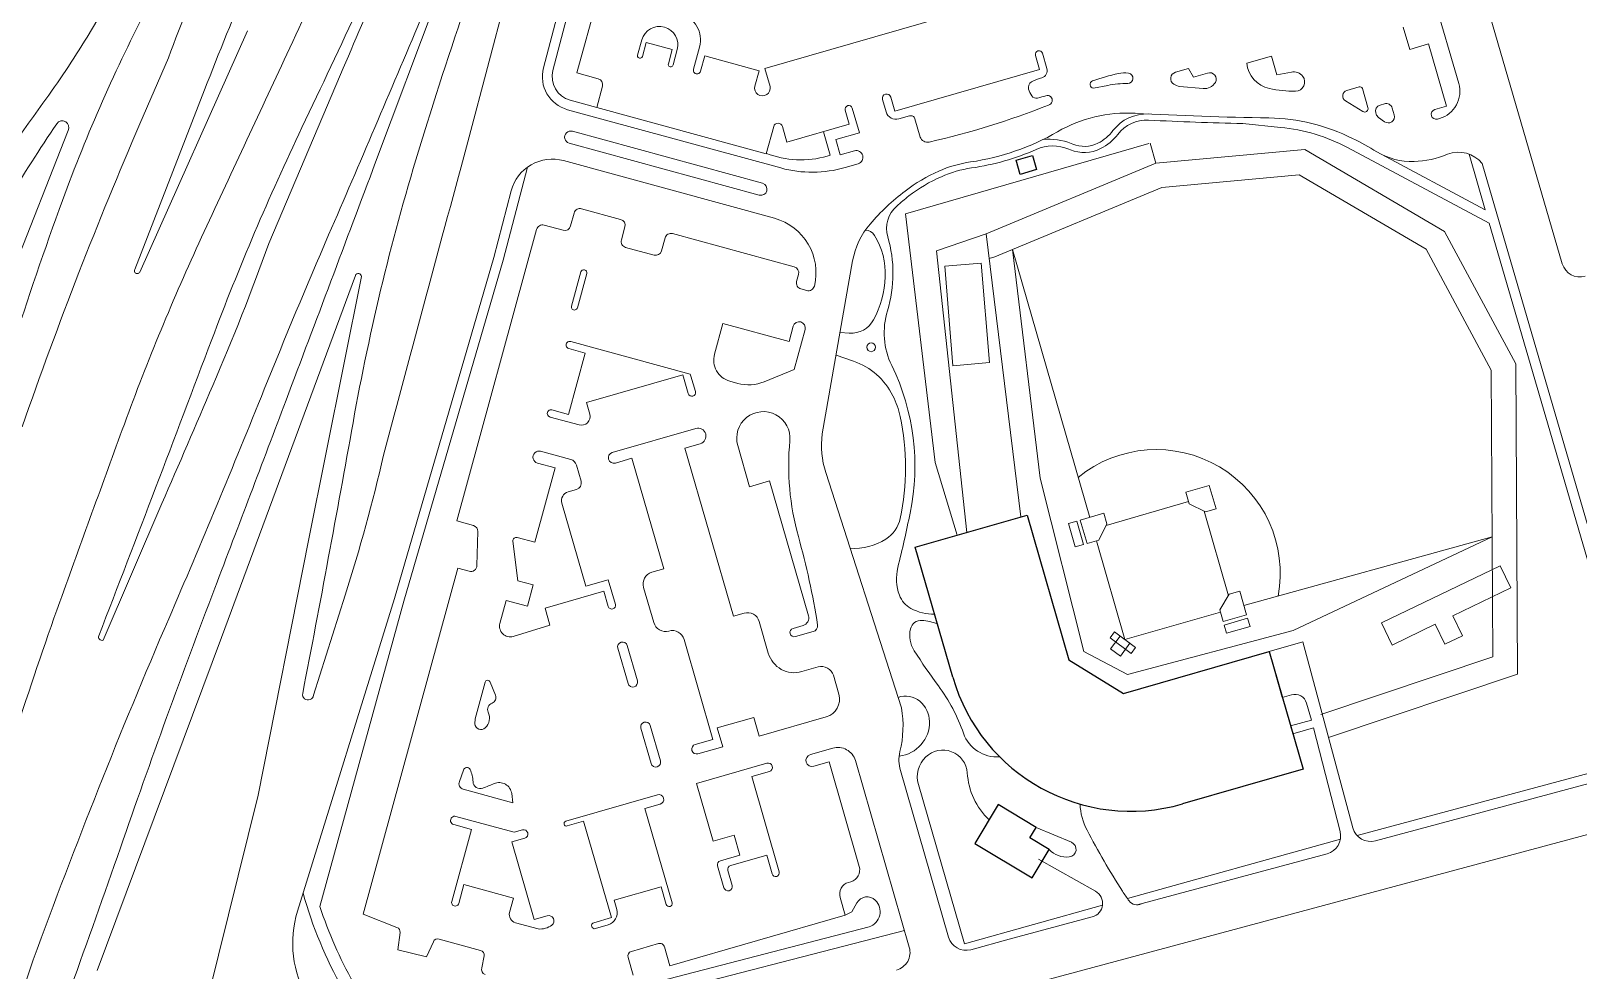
# Model space of a CAD drawing. Header units: feet. Extents: x 2817291 to 2825191, y 230718 to 237492.
# Drawn here: x 2822273 to 2823543, y 232466 to 233238 of the extents above; entities that cross this region are included whole.
import ezdxf

# ---------------------------------------------------------------- set-up
doc = ezdxf.new("R2010")
doc.units = ezdxf.units.FT
doc.layers.add('63', color=7, linetype='Continuous', lineweight=13)

msp = doc.modelspace()

# ---------------------------------------------------------------- linework, layer by layer
at = {"layer": '63'}
for p, q in [((2823445.225, 233194.388), (2823334.453, 233574.519)), ((2822633.072, 233150.597), (2822694.231, 233381.86)), ((2822729.225, 233341.351), (2822694.033, 233207.249)), ((2822736.983, 233339.24), (2822701.81, 233205.208)), ((2823445.863, 233335.893), (2823530.214, 233046.428)), ((2822628.091, 233321.608), (2822556.226, 233129.843)), ((2822875.694, 233206.835), (2823101.96, 233272.105)), ((2822721.477, 233203.127), (2822738.068, 233263.762)), ((2823399.675, 233240.833), (2823404.968, 233222.486)), ((2822451.032, 233237.624), (2822362.591, 233039.636)), ((2822771.291, 233217.63), (2822774.739, 233230.232)), ((2822778.352, 233228.202), (2822775.169, 233216.569)), ((2822799.678, 233222.366), (2822778.352, 233228.202)), ((2822386.116, 233215.404), (2822362.775, 233161.23)), ((2822796.495, 233210.734), (2822799.678, 233222.366)), ((2822803.821, 233222.275), (2822800.373, 233209.673)), ((2822822.113, 233224.391), (2822817.118, 233206.133)), ((2822822.934, 233204.542), (2822826.382, 233217.144)), ((2822826.382, 233217.144), (2822870.974, 233204.943)), ((2823101.161, 233205.976), (2823097.819, 233217.564)), ((2823103.613, 233219.236), (2823107.234, 233206.682)), ((2823271.226, 233211.102), (2823291.505, 233216.952)), ((2823291.505, 233216.952), (2823295.961, 233201.501)), ((2823404.968, 233222.486), (2823420.418, 233226.942)), ((2823420.418, 233226.942), (2823435.181, 233175.763)), ((2822468.602, 233063), (2822527.536, 233201.904)), ((2822738.926, 233198.353), (2822721.477, 233203.127)), ((2822870.974, 233204.943), (2822867.526, 233192.341)), ((2822879.954, 233192.066), (2822875.694, 233206.835)), ((2822982.387, 233171.715), (2823101.161, 233205.976)), ((2823223.334, 233206.701), (2823212.712, 233203.637)), ((2823227.494, 233199.533), (2823223.334, 233206.701)), ((2823239.081, 233202.875), (2823227.494, 233199.533)), ((2823295.961, 233201.501), (2823307.828, 233203.878)), ((2822358.571, 233041.646), (2822415.857, 233189.383)), ((2822737.673, 233174.731), (2822742.447, 233192.179)), ((2823145.377, 233190.489), (2823157.243, 233192.866)), ((2823216.054, 233192.049), (2823235.386, 233190.304)), ((2823363.631, 233191.734), (2823353.39, 233188.779)), ((2823370.66, 233174.619), (2823366.119, 233190.359)), ((2822715.977, 233180.666), (2822737.673, 233174.731)), ((2822975.22, 233171.179), (2822972.285, 233181.353)), ((2822979.045, 233183.302), (2822982.387, 233171.715)), ((2823352.217, 233180.185), (2823366.447, 233171.418)), ((2823384.203, 233177.794), (2823380.681, 233176.778)), ((2822713.855, 233172.912), (2822888.756, 233125.057)), ((2822876.85, 233136.65), (2822737.673, 233174.731)), ((2822941.657, 233172.518), (2822945, 233160.93)), ((2822953.301, 233153.91), (2822947.451, 233174.189)), ((2822994.559, 233167.904), (2822985.751, 233165.363)), ((2823003.149, 233150.508), (2822998.807, 233165.558)), ((2823377.125, 233170.337), (2823377.416, 233169.326)), ((2823379.355, 233166.561), (2823384.182, 233163.049)), ((2823392.242, 233168.698), (2823390.644, 233174.237)), ((2823435.181, 233175.763), (2823425.525, 233172.978)), ((2823427.753, 233165.253), (2823429.457, 233165.744)), ((2822257.591, 233038.225), (2822303.785, 233155.826)), ((2822873.807, 233112.476), (2822717.735, 233155.179)), ((2822882.977, 233159.043), (2822876.85, 233136.65)), ((2822893.821, 233146.167), (2822890.092, 233159.092)), ((2822945, 233160.93), (2822893.821, 233146.167)), ((2822923.756, 233154.802), (2822929.327, 233135.489)), ((2822933.988, 233148.339), (2822953.301, 233153.91)), ((2823267.915, 233161.532), (2823298.97, 233158.437)), ((2822715.083, 233145.485), (2822871.154, 233102.782)), ((2822937.609, 233135.786), (2822933.988, 233148.339)), ((2822949.197, 233139.129), (2822937.609, 233135.786)), ((2822991.022, 233087.388), (2823190.911, 233145.048)), ((2823125.184, 233140.581), (2823126.454, 233140.053)), ((2823128.382, 233144.693), (2823127.113, 233145.221)), ((2823196.612, 233128.911), (2823191.876, 233145.327)), ((2823196.612, 233128.911), (2823318.896, 233140.127)), ((2823318.896, 233140.127), (2823433.51, 233072.774)), ((2823353.956, 233141.873), (2823470.28, 233079.671)), ((2823377.985, 233138.345), (2823467.034, 233090.809)), ((2822680.977, 233125.82), (2822660.897, 233049.301)), ((2822883.579, 233083.753), (2822710.504, 233131.108)), ((2822929.327, 233135.489), (2822926.924, 233134.796)), ((2822941.562, 233125.42), (2822952.261, 233128.507)), ((2823057.466, 233070.991), (2823196.612, 233128.911)), ((2823467.034, 233090.809), (2823453.716, 233136.512)), ((2823604.022, 232649.451), (2823464.354, 233128.743)), ((2823201.503, 233109.175), (2823314.289, 233119.52)), ((2823314.289, 233119.52), (2823418.481, 233058.292)), ((2822667.544, 233106.309), (2822653.147, 233051.446)), ((2823064.567, 233052.174), (2823201.503, 233109.175)), ((2822716.261, 233077.435), (2822719.179, 233088.098)), ((2822725.352, 233091.619), (2822757.342, 233082.866)), ((2823015.424, 232883.136), (2822991.022, 233087.388)), ((2822622.892, 232835.199), (2822688.405, 233074.637)), ((2822694.578, 233078.158), (2822710.088, 233073.914)), ((2822760.862, 233076.693), (2822757.945, 233066.03)), ((2823585.509, 232684.244), (2823470.28, 233079.671)), ((2822790.904, 233057.012), (2822793.822, 233067.675)), ((2822799.995, 233071.196), (2822899.841, 233043.877)), ((2823016.501, 233057.082), (2823057.466, 233070.991)), ((2823085.804, 232838.586), (2823057.466, 233070.991)), ((2823433.51, 233072.774), (2823492.043, 232964.139)), ((2822653.147, 233051.446), (2822571.626, 232771.625)), ((2822660.897, 233049.301), (2822579.326, 232769.312)), ((2822761.466, 233059.857), (2822784.731, 233053.491)), ((2823041.385, 232825.773), (2823016.501, 233057.082)), ((2823059.951, 233050.607), (2823064.567, 233052.174)), ((2823078.864, 233058.125), (2823101.737, 232870.378)), ((2823078.864, 233058.125), (2823142.318, 232838.152)), ((2823418.481, 233058.292), (2823471.969, 232959.019)), ((2822539.626, 233036.835), (2822429.672, 232739.358)), ((2822717, 233011.59), (2822724.692, 233039.702)), ((2822729.539, 233038.376), (2822721.847, 233010.263)), ((2822903.362, 233037.704), (2822901.771, 233031.888)), ((2822947.773, 233048.762), (2822922.87, 232906.645)), ((2823023.297, 233044.398), (2823053.343, 233046.911)), ((2823030.131, 232962.69), (2823023.297, 233044.398)), ((2823053.343, 233046.911), (2823060.177, 232965.203)), ((2822501.115, 232819.102), (2822544.583, 233036.005)), ((2822905.292, 233025.715), (2822910.125, 233024.392)), ((2822841.274, 232997.384), (2822834.359, 232972.111)), ((2822895.56, 232982.531), (2822841.274, 232997.384)), ((2822899.008, 232995.133), (2822895.56, 232982.531)), ((2822899.684, 232959.522), (2822908.702, 232992.481)), ((2822937.453, 232989.867), (2822945.024, 232989.394)), ((2822728.34, 232973.06), (2822714.547, 232922.652)), ((2822714.768, 232976.774), (2822728.34, 232973.06)), ((2822814.371, 232955.773), (2822716.36, 232982.59)), ((2822934.194, 232971.27), (2822948.534, 232966.348)), ((2823060.177, 232965.203), (2823030.131, 232962.69)), ((2823492.043, 232964.139), (2823493.38, 232709.302)), ((2822729.259, 232932.383), (2822808.442, 232955.225)), ((2822808.442, 232955.225), (2822812.898, 232939.774)), ((2822818.692, 232941.446), (2822815.071, 232953.999)), ((2822846.983, 232949.976), (2822853.41, 232948.217)), ((2822875.151, 232949.523), (2822899.684, 232959.522)), ((2823471.969, 232959.019), (2823473.204, 232723.728)), ((2822714.547, 232922.652), (2822700.976, 232926.366)), ((2822731.993, 232922.905), (2822729.259, 232932.383)), ((2822699.385, 232920.549), (2822723.234, 232914.024)), ((2822819.045, 232911.214), (2822750.484, 232891.436)), ((2822810.113, 232895.039), (2822822.666, 232898.66)), ((2822863.205, 232863.284), (2822853.455, 232897.082)), ((2822716.425, 232885.67), (2822691.693, 232892.437)), ((2822752.991, 232882.746), (2822766.51, 232886.645)), ((2822766.51, 232886.645), (2822792.694, 232795.875)), ((2822849.946, 232756.952), (2822810.113, 232895.039)), ((2822703.581, 232878.765), (2822686.872, 232817.693)), ((2822689.041, 232882.743), (2822703.581, 232878.765)), ((2822724.891, 232867.752), (2822721.033, 232881.125)), ((2822925.712, 232875.039), (2822987.773, 232681.65)), ((2823033.659, 232823.544), (2823015.424, 232883.136)), ((2822714.205, 232859.005), (2822721.17, 232861.014)), ((2822879.621, 232868.02), (2822863.205, 232863.284)), ((2822911.529, 232757.405), (2822879.621, 232868.02)), ((2823101.737, 232870.378), (2823137.578, 232728.001)), ((2823221.18, 232858.809), (2823240.493, 232864.38)), ((2823223.966, 232849.153), (2823221.18, 232858.809)), ((2823240.493, 232864.38), (2823246.064, 232845.067)), ((2822332.519, 232737.291), (2822380.857, 232849.438)), ((2822728.813, 232781.632), (2822709.14, 232849.833)), ((2823223.408, 232851.084), (2823155.813, 232831.585)), ((2823237.373, 232842.56), (2823223.966, 232849.153)), ((2822636.532, 232831.467), (2822622.892, 232835.199)), ((2823131.696, 232835.088), (2823124.936, 232833.138)), ((2823137.267, 232815.775), (2823131.696, 232835.088)), ((2823134.593, 232835.924), (2823153.905, 232841.495)), ((2823140.164, 232816.611), (2823134.593, 232835.924)), ((2823153.905, 232841.495), (2823156.412, 232832.804)), ((2823256.159, 232773.809), (2823236.154, 232843.16)), ((2823246.064, 232845.067), (2823237.373, 232842.56)), ((2822639.434, 232798.562), (2822640.229, 232826.477)), ((2822686.872, 232817.693), (2822672.455, 232821.638)), ((2823124.936, 232833.138), (2823130.507, 232813.826)), ((2823156.412, 232832.804), (2823149.82, 232819.397)), ((2823268.935, 232765.78), (2823472.687, 232822.178)), ((2823309.406, 232745.142), (2823472.687, 232822.178)), ((2822459.966, 232609.963), (2822501.115, 232819.102)), ((2822668.964, 232818.616), (2822673.007, 232786.06)), ((2823130.507, 232813.826), (2823137.267, 232815.775)), ((2823149.82, 232819.397), (2823140.164, 232816.611)), ((2823147.889, 232818.839), (2823171.287, 232737.725)), ((2822546.028, 232512.384), (2822623.742, 232796.414)), ((2822623.742, 232796.414), (2822633.085, 232793.858)), ((2822792.694, 232795.875), (2822783.038, 232793.089)), ((2823381.867, 232751.4), (2823479.211, 232798.308)), ((2823479.211, 232798.308), (2823487.937, 232780.2)), ((2822673.007, 232786.06), (2822685.609, 232782.613)), ((2822685.609, 232782.613), (2822680.834, 232765.163)), ((2822747.16, 232786.924), (2822728.813, 232781.632)), ((2822753.01, 232766.646), (2822747.16, 232786.924)), ((2822571.626, 232771.625), (2822492.165, 232514.749)), ((2822505.305, 232692.042), (2822531.313, 232774.302)), ((2822663.386, 232769.938), (2822658.233, 232751.105)), ((2822680.834, 232765.163), (2822663.386, 232769.938)), ((2822695.313, 232763.6), (2822743.595, 232777.528)), ((2822743.595, 232777.528), (2822747.216, 232764.974)), ((2822776.167, 232780.647), (2822784.523, 232751.678)), ((2823256.872, 232774.965), (2823249.035, 232762.245)), ((2823265.562, 232777.472), (2823256.872, 232774.965)), ((2823271.133, 232758.159), (2823265.562, 232777.472)), ((2823487.937, 232780.2), (2823440.389, 232757.288)), ((2822579.326, 232769.312), (2822510.544, 232518.557)), ((2822699.342, 232749.63), (2822695.313, 232763.6)), ((2822858.637, 232759.459), (2822849.946, 232756.952)), ((2823171.287, 232737.725), (2823249.592, 232760.313)), ((2823249.035, 232762.245), (2823251.821, 232752.588)), ((2823251.821, 232752.588), (2823271.133, 232758.159)), ((2823440.389, 232757.288), (2823448.242, 232740.991)), ((2822669.217, 232740.436), (2822699.342, 232749.63)), ((2822878.553, 232726.675), (2822871.078, 232752.588)), ((2822898.841, 232746.999), (2822907.098, 232749.38)), ((2823173.381, 232709.041), (2823309.406, 232745.142)), ((2823271.969, 232755.262), (2823252.656, 232749.691)), ((2823252.656, 232749.691), (2823254.606, 232742.932)), ((2823254.606, 232742.932), (2823273.919, 232748.503)), ((2823273.919, 232748.503), (2823271.969, 232755.262)), ((2823390.593, 232733.292), (2823381.867, 232751.4)), ((2823425.902, 232750.307), (2823390.593, 232733.292)), ((2823433.755, 232734.011), (2823425.902, 232750.307)), ((2822429.672, 232739.358), (2822327.833, 232465.997)), ((2822771.116, 232703.879), (2822762.759, 232732.848)), ((2822809.407, 232737.936), (2822833.084, 232655.856)), ((2822915.275, 232744.417), (2822900.791, 232740.239)), ((2823162.643, 232744.123), (2823159.056, 232739.276)), ((2823159.056, 232739.276), (2823176.344, 232726.481)), ((2823159.476, 232730.213), (2823167.248, 232740.715)), ((2823179.931, 232731.328), (2823162.643, 232744.123)), ((2823167.248, 232740.715), (2823175.326, 232734.736)), ((2823175.326, 232734.736), (2823167.554, 232724.234)), ((2823289.568, 232727.913), (2823317.299, 232735.912)), ((2823317.299, 232735.912), (2823358.336, 232583.13)), ((2823448.242, 232740.991), (2823433.755, 232734.011)), ((2822755.034, 232730.62), (2822763.391, 232701.65)), ((2823137.578, 232728.001), (2823173.381, 232709.041)), ((2823167.554, 232724.234), (2823159.476, 232730.213)), ((2823176.344, 232726.481), (2823179.931, 232731.328)), ((2823300.431, 232690.253), (2823289.568, 232727.913)), ((2823473.204, 232723.728), (2823332.026, 232676.306)), ((2822919.491, 232715.299), (2822906.131, 232711.446)), ((2822936.389, 232692.978), (2822931.933, 232708.428)), ((2823493.38, 232709.302), (2823338.427, 232657.252)), ((2822637.832, 232672.734), (2822646.054, 232702.785)), ((2822650.197, 232702.693), (2822654.595, 232692.112)), ((2823307.892, 232692.405), (2823300.431, 232690.253)), ((2823324.353, 232671.511), (2823320.304, 232685.551)), ((2822637.74, 232668.591), (2822637.832, 232672.734)), ((2822836.65, 232665.253), (2822866.585, 232673.888)), ((2822866.585, 232673.888), (2822871.041, 232658.438)), ((2822871.041, 232658.438), (2822926.083, 232674.315)), ((2823307.117, 232667.078), (2823324.353, 232671.511)), ((2822773.976, 232664.956), (2822782.332, 232635.986)), ((2822790.057, 232638.215), (2822781.701, 232667.184)), ((2822833.084, 232655.856), (2822818.6, 232651.678)), ((2822841.106, 232649.803), (2822836.65, 232665.253)), ((2823309.067, 232660.318), (2823307.117, 232667.078)), ((2823325.978, 232665.196), (2823309.067, 232660.318)), ((2823347.854, 232580.148), (2823325.978, 232665.196)), ((2822820.828, 232643.953), (2822841.106, 232649.803)), ((2822931.394, 232648.651), (2822913.047, 232643.359)), ((2822628.365, 232630.52), (2822624.957, 232621.188)), ((2822819.51, 232619.515), (2822877.448, 232636.228)), ((2822915.832, 232633.703), (2822928.386, 232637.324)), ((2822928.386, 232637.324), (2822953.177, 232551.381)), ((2822994.266, 232485.089), (2822950.057, 232638.345)), ((2823376.805, 232572.481), (2823593.46, 232630.674)), ((2822833.159, 232572.198), (2822819.51, 232619.515)), ((2822879.398, 232629.469), (2822864.913, 232625.29)), ((2822864.913, 232625.29), (2822887.476, 232547.073)), ((2822986.937, 232630.156), (2823026.36, 232493.491)), ((2823039.448, 232488.007), (2823001.738, 232618.735)), ((2823361.843, 232576.788), (2823556.466, 232629.062)), ((2822419.185, 232445.599), (2822459.966, 232609.963)), ((2822628.184, 232614.94), (2822668.978, 232603.778)), ((2822668.978, 232603.778), (2822667.927, 232611.36)), ((2822787.643, 232610.323), (2822712.323, 232588.596)), ((2822670.016, 232579.53), (2822622.164, 232592.622)), ((2822777.318, 232598.976), (2822789.872, 232602.598)), ((2822799.602, 232521.725), (2822777.318, 232598.976)), ((2823604.969, 232592.14), (2823086.86, 232452.978)), ((2822634.848, 232581.858), (2822618.669, 232522.725)), ((2822620.307, 232585.837), (2822634.848, 232581.858)), ((2822676.724, 232581.465), (2822670.016, 232579.53)), ((2822713.437, 232584.733), (2822726.956, 232588.633)), ((2822726.956, 232588.633), (2822749.798, 232509.45)), ((2823098.304, 232583.514), (2823127.346, 232571.289)), ((2822668.052, 232571.641), (2822678.674, 232574.705)), ((2822686.436, 232507.909), (2822668.052, 232571.641)), ((2822850.54, 232577.212), (2822833.159, 232572.198)), ((2822855.275, 232560.796), (2822850.54, 232577.212)), ((2823348.123, 232573.91), (2823173.23, 232525.238)), ((2822839.26, 232556.176), (2822855.275, 232560.796)), ((2822877.225, 232560.852), (2822847.69, 232552.332)), ((2822881.682, 232545.402), (2822877.225, 232560.852)), ((2823147.11, 232531.096), (2823100.406, 232557.585)), ((2823181.394, 232519.995), (2823337.164, 232561.834)), ((2822842.091, 232533.981), (2822836.914, 232551.928)), ((2822845.344, 232548.084), (2822848.85, 232535.931)), ((2822624.485, 232521.134), (2822628.729, 232536.644)), ((2822628.729, 232536.644), (2822669.443, 232525.504)), ((2822751.97, 232523.675), (2822790.596, 232534.817)), ((2822790.596, 232534.817), (2822794.774, 232520.332)), ((2822946.306, 232538.939), (2822944.375, 232538.382)), ((2822669.443, 232525.504), (2822666.215, 232513.705)), ((2822754.131, 232516.184), (2822751.97, 232523.675)), ((2822937.504, 232525.94), (2822941.682, 232511.456)), ((2822947.197, 232514.093), (2822951.32, 232521.558)), ((2823152.806, 232519.554), (2823039.448, 232488.007)), ((2822573.78, 232501.465), (2822546.028, 232512.384)), ((2822671.023, 232505.275), (2822689.608, 232500.19)), ((2822697.059, 232510.973), (2822686.436, 232507.909)), ((2822749.798, 232509.45), (2822735.313, 232505.272)), ((2822736.706, 232500.443), (2822747.093, 232503.44)), ((2822941.682, 232511.456), (2822797.801, 232469.951)), ((2822941.682, 232511.456), (2822947.197, 232514.093)), ((2823076.327, 232491.774), (2823144.43, 232510.066)), ((2822574.403, 232482.913), (2822576.293, 232497.196)), ((2822642.356, 232482.553), (2822608.348, 232491.881)), ((2822760.982, 232449.913), (2822961.22, 232501.778)), ((2822990.275, 232498.922), (2822763.502, 232440.184)), ((2823044.834, 232483.131), (2823076.327, 232491.774)), ((2822598.024, 232477.175), (2822574.403, 232482.913)), ((2822603.616, 232489.649), (2822598.024, 232477.175)), ((2822643.465, 232468.317), (2822645.245, 232477.945)), ((2822788.368, 232488.15), (2822766.158, 232481.744)), ((2822797.801, 232469.951), (2822793.344, 232485.402)), ((2822227.272, 232331.856), (2822275.299, 232474.798)), ((2822763.409, 232476.767), (2822767.588, 232462.282))]:
    msp.add_line(p, q, dxfattribs=at)
at = {"layer": '63', "lineweight": 25}
for p, q in [((2823081.886, 233131.38), (2823095.405, 233135.28)), ((2823085.228, 233119.793), (2823081.886, 233131.38)), ((2823095.405, 233135.28), (2823098.747, 233123.693)), ((2823098.747, 233123.693), (2823085.228, 233119.793)), ((2822999.169, 232813.595), (2823090.905, 232840.058)), ((2823090.905, 232840.058), (2823125.211, 232721.133)), ((2823029.963, 232706.843), (2822999.169, 232813.595)), ((2823125.211, 232721.133), (2823170.051, 232693.437)), ((2823170.051, 232693.437), (2823289.568, 232727.913)), ((2823289.568, 232727.913), (2823317.423, 232631.349)), ((2823317.423, 232631.349), (2823218.396, 232602.783)), ((2823067.337, 232602.225), (2823048.107, 232570.397)), ((2823098.304, 232583.514), (2823067.337, 232602.225)), ((2823093.107, 232574.912), (2823098.304, 232583.514)), ((2823048.107, 232570.397), (2823094.978, 232542.078)), ((2823109.011, 232565.303), (2823093.107, 232574.912)), ((2823094.978, 232542.078), (2823109.011, 232565.303))]:
    msp.add_line(p, q, dxfattribs=at)
at = {"layer": '63'}
msp.add_circle((2822963, 232977.843), 3.624, dxfattribs=at)
for centre, radius, start, end in [((2823832.78, 232540.326), 1803.113, 145.47692, 163.21393), ((2823832.78, 232540.326), 1795.072, 145.47333, 163.20917), ((2826660.749, 231890.113), 4256.657, 159.28774, 162.83996), ((2815588.702, 236454.848), 7616.531, 334.85466, 336.2631), ((2824007.016, 232377.724), 1961.621, 149.29606, 157.57384), ((2824929.114, 232214.855), 2695.584, 154.64244, 158.80595), ((2809787.377, 239204.764), 14073.486, 334.55565, 335.45999), ((2852110.275, 220650.507), 32135.277, 156.69779, 157.00941), ((2820464.294, 234355.811), 2168.624, 328.80599, 332.43279), ((2823529.792, 232792.375), 1219.405, 155.29005, 159.70131), ((2823573.558, 232632.634), 1356.769, 152.51184, 159.91814), ((2801205.128, 242269.696), 23213.317, 336.6524, 337.12711), ((2822789.28, 233226.253), 15.075, 344.69781, 164.6978), ((2822800.627, 233230.27), 22.276, 344.69781, 74.6978), ((2821678.798, 233620.455), 748.846, 323.81387, 328.80599), ((2848184.609, 221154.342), 28391.783, 154.85466, 155.18926), ((2822773.23, 233217.099), 2.01, 164.69781, 344.69781), ((2823100.716, 233218.4), 3.015, 16.09086, 196.09086), ((2822721.293, 233200.095), 28.183, 165.29587, 254.69781), ((2822721.293, 233200.095), 20.143, 165.29587, 254.69781), ((2822798.434, 233210.203), 2.01, 164.69781, 344.69781), ((2822820.026, 233205.338), 3.015, 164.69781, 344.69781), ((2823101.44, 233205.011), 6.03, 286.09086, 16.09086), ((2823206.325, 233022.717), 184.454, 102.65479, 109.52692), ((2823170.85, 233180.711), 22.526, 81.45444, 102.65479), ((2823173.558, 233198.73), 4.304, 269.61519, 81.45444), ((2823214.213, 233198.433), 5.416, 106.09086, 238.16588), ((2823241.043, 233198.059), 5.201, 327.95106, 112.15564), ((2823294.945, 233213.585), 23.849, 185.97742, 257.48631), ((2823309.685, 233194.608), 9.455, 37.1147, 101.32722), ((2822737.6, 233193.506), 5.025, 344.69781, 74.6978), ((2822873.706, 233190.65), 6.407, 164.69781, 12.77029), ((2823097.178, 233191.23), 5.151, 118.77124, 196.09086), ((2823110.094, 233194.955), 18.593, 196.09086, 215.0155), ((2823114.532, 233159.626), 41.206, 106.09086, 118.77124), ((2823145.719, 233193.606), 3.136, 109.52692, 263.73015), ((2823172.99, 233114.252), 80.176, 89.61519, 101.32722), ((2823218.268, 233204.964), 13.103, 238.16588, 260.27604), ((2823236.351, 233200.996), 10.736, 264.84035, 327.95106), ((2823309.576, 233279.51), 91.377, 257.48631, 271.09259), ((2823311.174, 233195.735), 7.587, 271.09259, 37.1147), ((2823364.188, 233189.802), 2.01, 16.09086, 106.09086), ((2823423.058, 233187.929), 23.089, 286.09086, 16.24636), ((2823243.02, 232476.199), 1189.223, 143.81387, 154.16657), ((2822944.554, 233173.353), 3.015, 16.09086, 196.09086), ((2822975.665, 233182.327), 3.518, 16.09086, 196.09086), ((2822866.366, 233785.195), 654.894, 282.7244, 291.70392), ((2823098.527, 233186.851), 4.469, 215.0155, 283.42642), ((2823081.994, 233256.104), 75.668, 283.42642, 288.7553), ((2823107.618, 233180.643), 4.024, 283.42642, 108.7553), ((2823354.704, 233184.223), 4.743, 106.09086, 238.36455), ((2823382.123, 233171.779), 5.203, 106.09086, 196.09086), ((2823385.645, 233172.795), 5.203, 16.09086, 106.09086), ((2822299.034, 233158.43), 5.418, 331.28173, 146.09604), ((2822983.393, 233173.536), 8.507, 196.09086, 286.09086), ((2822995.51, 233164.607), 3.431, 16.09086, 106.09086), ((2823173.25, 233055.664), 114.515, 86.8576, 120.03903), ((2823189.058, 233134.768), 34.686, 87.08987, 142.82358), ((2823189.058, 233134.768), 29.661, 87.08987, 142.82358), ((2823332.429, 235955.098), 2789.285, 266.8576, 269.11659), ((2823332.429, 235955.098), 2794.31, 267.08988, 268.67705), ((2823286.979, 233007.521), 158.642, 63.37326, 89.11659), ((2823367.934, 233173.833), 2.836, 238.36455, 16.09086), ((2823382.415, 233170.768), 5.203, 196.09086, 233.96584), ((2823387.243, 233167.256), 5.203, 233.96584, 16.09086), ((2823426.639, 233169.115), 4.02, 106.09086, 286.09086), ((2823567.922, 232305.645), 1534.247, 146.09604, 151.70878), ((2825719.425, 231714.99), 3654.957, 156.69081, 158.75865), ((2824522.428, 232194.063), 2244.346, 154.55565, 159.38612), ((2822716.409, 233150.332), 5.025, 74.6978, 254.69781), ((2822886.541, 233158.068), 3.696, 16.09086, 164.69781), ((2823015.969, 233327.654), 199.676, 278.24846, 300.03902), ((2823133.068, 233177.23), 35.584, 296.67818, 322.82358), ((2823133.068, 233177.23), 40.609, 296.67818, 322.82358), ((2823284.146, 233009.682), 149.492, 62.16132, 84.30895), ((2824439.943, 232575.87), 1932.385, 162.83997, 169.86544), ((2868131.465, 220775.889), 47151.216, 164.78468, 165.11351), ((2822950.729, 233133.818), 5.528, 286.09086, 106.09086), ((2823009.2, 233152.646), 6.418, 199.45732, 282.7244), ((2823015.969, 233327.654), 204.701, 278.24846, 293.75979), ((2823112.138, 233109.193), 33.991, 67.43105, 113.75979), ((2823108.405, 233096.238), 52.433, 69.09745, 94.67021), ((2823137.905, 233167.604), 29.836, 247.43105, 296.67818), ((2823137.905, 233167.604), 24.811, 247.43105, 296.67818), ((2823230.119, 232894.107), 285.511, 58.80845, 63.37326), ((2823406.523, 233185.481), 55.101, 238.80846, 272.07193), ((2728381.988, 268422.439), 100570.147, 339.33706, 339.45609), ((2822701.295, 233097.452), 34.893, 74.6978, 165.29587), ((2822905.29, 233209.796), 78.058, 248.72091, 286.09086), ((2822914.512, 233219.191), 97.594, 254.69781, 286.09086), ((2823058.881, 233031.637), 99.435, 98.24846, 113.93326), ((2823405.558, 233212.135), 81.773, 272.07193, 291.93856), ((2823445.208, 233113.694), 24.353, 38.16822, 111.93856), ((2823075.088, 232995.12), 139.387, 113.93326, 127.18904), ((2823075.088, 232995.12), 134.362, 113.93326, 127.18904), ((2823058.881, 233031.637), 94.409, 98.24846, 113.93326), ((2822872.48, 233107.629), 5.025, 254.69781, 74.6978), ((2823103.005, 232958.327), 185.572, 127.18904, 139.4249), ((2823462.148, 232542.301), 729.877, 129.90963, 130.93132), ((2823103.005, 232958.327), 180.547, 127.18904, 127.88015), ((2825093.588, 232076.927), 2975.194, 159.91814, 164.86567), ((2822724.026, 233086.772), 5.025, 74.6978, 164.6978), ((2822999.862, 233075.39), 24.263, 130.93132, 196.30801), ((2822693.252, 233073.311), 5.025, 74.6978, 164.6978), ((2822711.414, 233078.761), 5.025, 254.69781, 344.69781), ((2822756.015, 233078.019), 5.025, 344.69781, 74.6978), ((2822871.357, 233039.085), 46.31, 346.20264, 74.6978), ((2823010.167, 233037.829), 63.345, 139.42489, 170.06126), ((2824244.52, 232221.664), 2017.297, 155.18926, 159.90609), ((2820486.95, 233777.814), 2106.633, 336.75462, 340.16479), ((2827549.18, 230898.2), 5480.236, 156.6524, 158.08739), ((2822762.792, 233064.704), 5.025, 164.69781, 254.69781), ((2822798.668, 233066.349), 5.025, 74.6978, 164.6978), ((2822958.227, 233065.081), 8.85, 31.10665, 90.71616), ((2822913.233, 233037.932), 61.4, 357.80191, 31.10665), ((2822874.261, 233038.642), 106.603, 343.20162, 16.30801), ((2822786.057, 233058.338), 5.025, 254.69781, 344.69781), ((2825892.465, 231647.728), 3840.61, 158.75865, 160.77304), ((2822360.537, 233040.553), 2.249, 150.94024, 335.92966), ((2822542.025, 233035.949), 2.558, 1.2661, 159.71449), ((2822727.116, 233039.039), 2.513, 344.69781, 164.6978), ((2822898.515, 233039.03), 5.025, 344.69781, 74.6978), ((2823544.687, 233050.645), 15.075, 196.24637, 286.24637), ((2822906.618, 233030.561), 5.025, 164.69781, 254.69781), ((2822911.451, 233029.239), 5.025, 254.69781, 346.20264), ((2822894.726, 233038.643), 79.921, 331.37128, 357.80191), ((2822719.424, 233010.926), 2.513, 164.69781, 344.69781), ((2822903.855, 232993.807), 5.025, 344.69781, 164.6978), ((2822946.343, 233010.466), 21.114, 266.41897, 331.37128), ((2823035.715, 232989.902), 62.047, 163.20162, 205.85984), ((2794398.14, 243525.369), 29940.608, 338.88786, 339.38612), ((2822715.564, 232979.682), 3.015, 74.6978, 254.69781), ((2822851.739, 232967.355), 18.018, 164.69781, 254.69781), ((2822930.238, 232913.045), 56.356, 26.2742, 71.05563), ((2822809.107, 232880.064), 189.776, 348.32759, 25.85983), ((2822805.415, 232951.213), 10.05, 16.09086, 26.98114), ((2822862.357, 232980.915), 33.9, 254.69781, 292.17399), ((2745076.543, 266169.486), 84179.466, 336.68278, 336.75462), ((2814435.055, 236173.398), 8655.109, 336.73496, 338.08739), ((2822815.795, 232940.61), 3.015, 196.09086, 16.09086), ((2822914.15, 232905.103), 74.297, 12.26717, 26.2742), ((2772369.181, 251833.569), 53558.831, 339.16058, 339.33706), ((2822700.18, 232923.458), 3.015, 74.6978, 254.69781), ((2822725.121, 232920.922), 7.152, 254.69781, 16.09086), ((2822874.47, 232903.144), 21.871, 354.52226, 196.09086), ((2850831.012, 222495.592), 30326.979, 159.90609, 160.19955), ((2806334.346, 235812.237), 16460.187, 349.07819, 349.86544), ((2822820.856, 232904.937), 6.533, 286.09086, 106.09086), ((2822793.587, 232878.888), 197.678, 347.83466, 12.26718), ((2823110.658, 232880.494), 215.401, 174.52226, 195.61254), ((2822994.67, 232897.169), 72.423, 172.48138, 197.79221), ((2821070.161, 233236.275), 1532.445, 342.45459, 346.91256), ((2822690.367, 232887.59), 5.025, 74.6978, 254.69781), ((2822714.68, 232879.293), 6.612, 16.09086, 74.69781), ((2822751.738, 232887.091), 4.523, 106.09086, 286.09086), ((2823197.018, 232792.079), 101.705, 349.5054, 129.12047), ((2822716.258, 232851.887), 7.409, 106.09086, 196.09086), ((2822719.662, 232866.243), 5.442, 286.09086, 16.09086), ((2822960.529, 232842.899), 26.901, 302.53478, 347.83465), ((2821766.113, 233095.533), 1254.795, 346.23254, 348.32759), ((2822635.206, 232826.62), 5.025, 358.36911, 74.69781), ((2822671.722, 232818.958), 2.779, 74.6978, 187.07794), ((2822295.659, 232652.75), 630.821, 8.83825, 15.61254), ((2822949.163, 232860.717), 48.035, 265.84525, 302.53478), ((2822634.411, 232798.705), 5.025, 254.69781, 358.36911), ((2823022.404, 232787.715), 38.657, 166.23253, 200.34065), ((2822785.823, 232783.433), 10.05, 106.09086, 196.09086), ((2829439.319, 230109.709), 7506.107, 159.16057, 160.89252), ((2823005.398, 232781.411), 20.52, 200.34065, 241.39135), ((2824945.001, 231815.358), 2814.37, 160.19956, 162.52069), ((2822750.113, 232765.81), 3.015, 196.09086, 16.09086), ((2822861.422, 232749.803), 10.05, 16.09086, 106.09086), ((2822905.301, 232755.608), 6.482, 286.09086, 16.09086), ((2823014.575, 232798.236), 39.685, 241.39135, 270.68145), ((2827278.755, 230651.315), 5325.379, 156.73496, 159.97601), ((2822666.665, 232748.797), 8.743, 164.69781, 286.97345), ((2822794.18, 232754.464), 10.05, 196.09086, 286.09086), ((2822799.751, 232735.151), 10.05, 16.09086, 106.09086), ((2822899.816, 232743.619), 3.518, 106.09086, 286.09086), ((2822914.42, 232748.962), 4.625, 280.66308, 8.83825), ((2823018.002, 232741.237), 23.413, 166.87632, 212.62502), ((2823003.967, 232744.509), 9.001, 85.27161, 166.87632), ((2823000.476, 232702.31), 51.344, 70.90249, 85.27161), ((2822331.644, 232739.928), 2.778, 158.88786, 288.35294), ((2822758.897, 232731.734), 4.02, 16.09086, 196.09086), ((2822899.957, 232732.849), 22.276, 196.09086, 286.09086), ((2823442.125, 233012.736), 526.992, 212.62502, 216.4266), ((2822922.276, 232705.643), 10.05, 16.09086, 106.09086), ((2822648.114, 232702.221), 2.136, 12.77029, 164.6978), ((2822767.253, 232702.764), 4.02, 196.09086, 16.09086), ((2822898.124, 232611.273), 149.107, 19.39809, 36.4266), ((2822500.826, 232692.679), 4.524, 169.07819, 351.90241), ((2822653.714, 232680.406), 5.539, 110.56261, 204.58296), ((2822650.034, 232690.216), 4.939, 290.56262, 22.57279), ((2822921.905, 232688.8), 15.075, 286.09086, 16.09086), ((2822991.245, 232673.117), 18.211, 50.027, 109.99077), ((2822902.284, 232666.426), 86.834, 346.22803, 10.09785), ((2822988.725, 232670.11), 22.135, 1.07936, 50.027), ((2823310.67, 232682.772), 10.026, 16.09086, 106.09086), ((2822642.743, 232668.863), 5.011, 183.10517, 313.61006), ((2822638.414, 232673.407), 11.287, 313.61006, 24.58296), ((2822777.838, 232666.07), 4.02, 16.09086, 196.09086), ((2822982.784, 232669.998), 28.077, 276.49655, 1.07936), ((2823066.031, 232670.397), 28.905, 199.39809, 274.69119), ((2822819.714, 232647.816), 4.02, 106.09086, 286.09086), ((2822914.44, 232638.531), 5.025, 106.09086, 286.09086), ((2822935.572, 232634.167), 15.075, 16.09086, 106.09086), ((2823016.027, 232638.547), 30.276, 166.22802, 196.09086), ((2823021.786, 232626.943), 20.141, 3.64896, 134.16335), ((2822631.155, 232629.943), 2.848, 24.68778, 168.31064), ((2822608.963, 232619.741), 27.273, 2.81703, 24.68778), ((2822786.195, 232637.101), 4.02, 196.09086, 16.09086), ((2822878.423, 232632.848), 3.518, 286.09086, 106.09086), ((2823023.625, 232625.049), 22.78, 134.16334, 196.09086), ((2822629.445, 232619.549), 4.778, 159.93416, 254.6978), ((2822642.13, 232621.373), 5.935, 182.81703, 289.70868), ((2822591.892, 232761.614), 154.902, 289.70868, 293.42673), ((2822657.616, 232609.93), 10.409, 7.89639, 113.42673), ((2823100.1, 232631.937), 58.332, 183.64896, 226.30851), ((2822788.757, 232606.46), 4.02, 286.09086, 106.09086), ((2822621.236, 232589.229), 3.518, 74.6978, 254.69781), ((2823185.745, 232604.977), 51.387, 182.57124, 207.486), ((2822677.699, 232578.085), 3.518, 286.09086, 106.09086), ((2822712.88, 232586.664), 2.01, 106.09086, 286.09086), ((2823698.593, 232871.79), 629.488, 207.486, 212.7682), ((2823333.254, 232576.393), 15.075, 285.03456, 14.4249), ((2823372.895, 232587.04), 15.075, 195.03456, 285.03456), ((2814332.18, 235343.235), 8481.871, 339.24471, 340.89252), ((2823124.912, 232565.509), 6.271, 276.12351, 67.17029), ((2822840.211, 232552.879), 3.431, 106.09086, 196.09086), ((2823123.445, 232579.188), 20.028, 223.88776, 276.12351), ((2822848.641, 232549.035), 3.431, 106.09086, 196.09086), ((2822884.579, 232546.237), 3.015, 196.09086, 16.09086), ((2822943.52, 232548.596), 10.05, 286.09086, 16.09086), ((2822834.972, 232623.4), 350.998, 195.50575, 209.40879), ((2822845.47, 232534.956), 3.518, 196.09086, 16.09086), ((2822947.16, 232528.726), 10.05, 106.09086, 196.09086), ((2823141.458, 232521.131), 11.457, 285.03456, 60.4393), ((2823299.972, 232615.209), 155.429, 212.7682, 216.28341), ((2822834.972, 232623.4), 340.948, 197.90886, 209.40879), ((2822621.577, 232521.93), 3.015, 164.69781, 344.69781), ((2822744.24, 232513.331), 10.294, 286.09086, 16.09086), ((2822797.188, 232521.028), 2.513, 196.09086, 16.09086), ((2822959.7, 232516.93), 9.573, 45.90157, 151.09086), ((2822957.184, 232514.334), 13.188, 287.82004, 45.90157), ((2823181.081, 232527.928), 7.939, 216.28341, 297.80761), ((2822577.45, 232488.367), 89.272, 162.81133, 258.7702), ((2822672.834, 232511.894), 6.863, 164.69781, 254.69781), ((2822691.27, 232515.967), 15.864, 263.98324, 307.33989), ((2822698.261, 232506.804), 4.339, 307.33988, 106.09086), ((2822736.009, 232502.858), 2.513, 106.09086, 286.09086), ((2822572.308, 232497.724), 4.02, 352.46148, 68.52227), ((2822607.284, 232488.004), 4.02, 74.66129, 155.8545), ((2823040.845, 232497.669), 15.075, 196.09086, 285.34631), ((2822641.292, 232478.676), 4.02, 349.52581, 74.66129), ((2822767.272, 232477.881), 4.02, 106.09086, 196.09086), ((2822789.482, 232484.288), 4.02, 16.09086, 106.09086), ((2822979.781, 232480.911), 15.075, 285.34631, 16.09086), ((2822647.616, 232466.914), 4.382, 161.32279, 249.78357)]:
    msp.add_arc(centre, radius, start, end, dxfattribs=at)
at = {"layer": '63', "lineweight": 25}
msp.add_arc((2823176.21, 232749.03), 152.21, 196.09086, 286.09086, dxfattribs=at)

doc.saveas('drawing.dxf')
